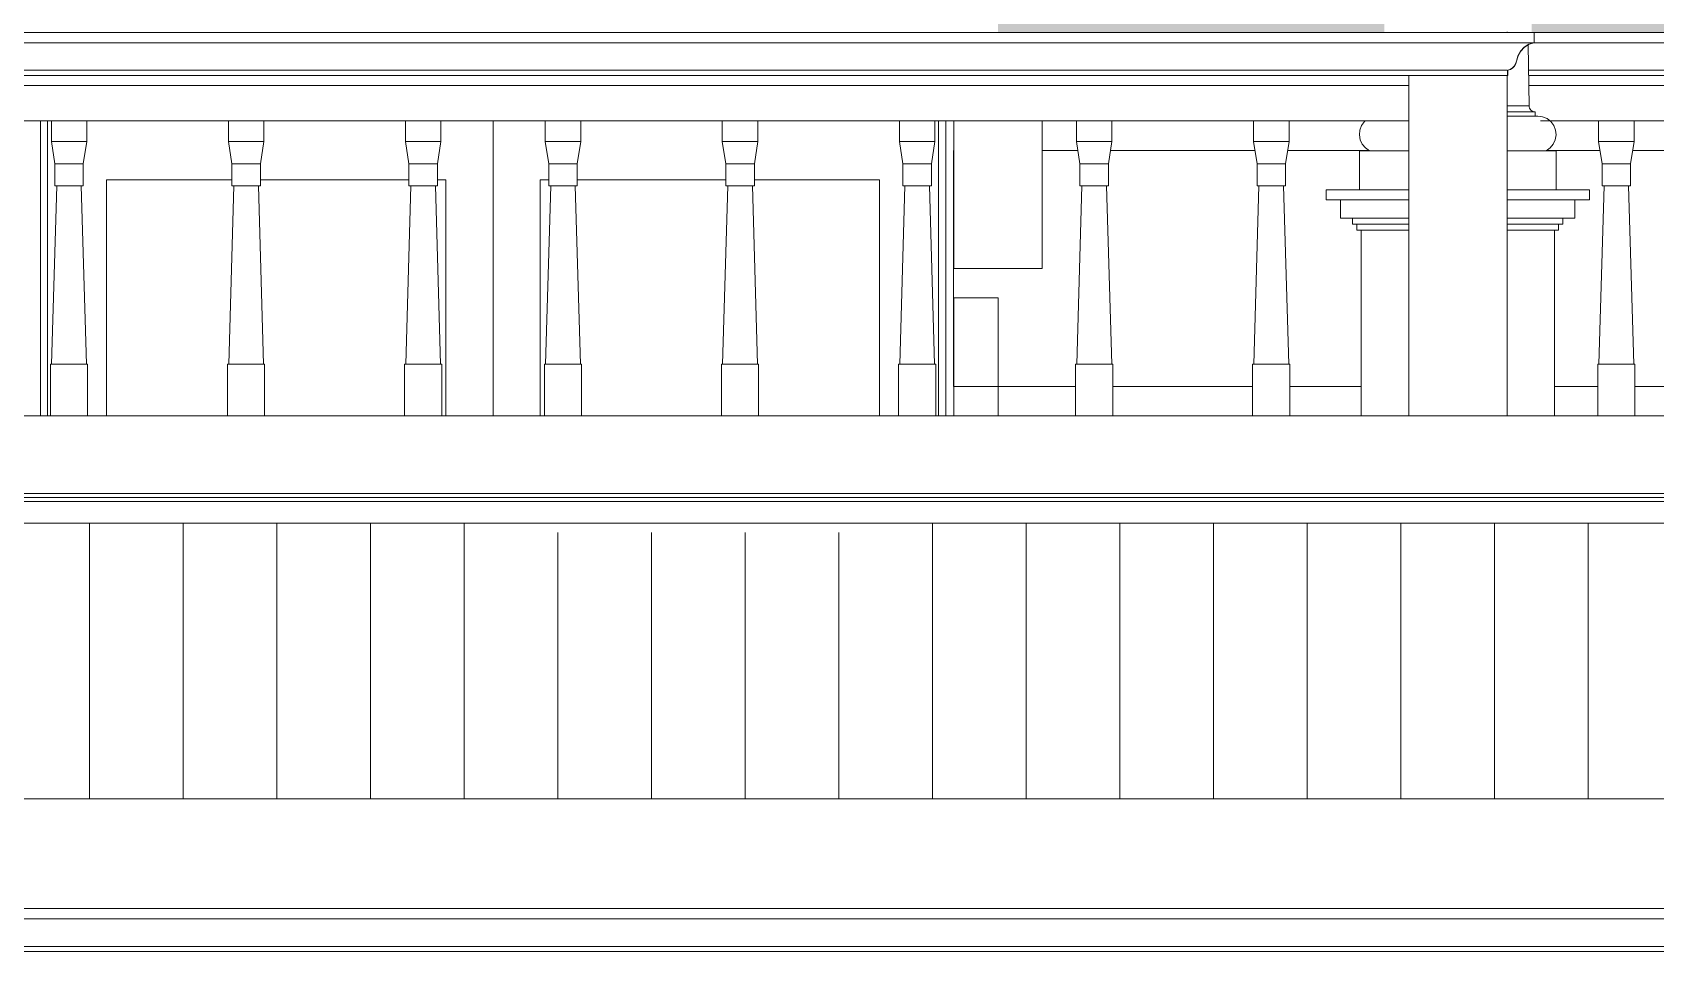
# Model space of a CAD drawing. Header units: millimetres. Extents: x 1177761 to 1329492, y 746793 to 827002.
# Drawn here: x 1199736 to 1202487, y 815017 to 816575 of the extents above; entities that cross this region are included whole.
import ezdxf

# ---------------------------------------------------------------- set-up
doc = ezdxf.new("R2010")
doc.units = ezdxf.units.MM
doc.layers.add('wall', color=5, linetype='Continuous', lineweight=30)

msp = doc.modelspace()

# ---------------------------------------------------------------- hatches: boundary and pattern name
at = {"layer": 'wall', "lineweight": 20, "ltscale": 2}
h = msp.add_hatch(dxfattribs=at)
h.set_pattern_fill('AR18', color=251, scale=20, style=0)
h.set_pattern_definition([(0, (-270908.16, 1431884.34), (100, 64), [192.5, -7.5]), (0, (-271008.16, 1431891.84), (100, 64), [192.5, -7.5]), (90, (-270908.16, 1431884.34), (-100, 64), [-71.5, 56.5]), (90, (-270915.66, 1431884.34), (-100, 64), [-71.5, 56.5])])
h.paths.add_polyline_path([(1203852.2, 817924.8), (1203889.7, 817924.8), (1203889.7, 817974.8), (1203852.2, 817974.8), (1203852.2, 818224.8), (1203889.7, 818224.8), (1203889.7, 818274.8), (1203852.2, 818274.8), (1203852.2, 818424.8), (1203927.2, 818424.8), (1203927.2, 818474.8), (1203878, 818474.8), (1203777.7, 818474.8), (1202649.5, 818474.8), (1202626.6, 818474.8), (1202626.6, 816574.8), (1202724.5, 816574.8), (1202724.5, 816724.8), (1202749.1, 816724.8), (1202749.1, 816774.8), (1202649.5, 816774.8), (1202649.5, 817024.8), (1202749.1, 817024.8), (1202749.1, 817074.8), (1202724.5, 817074.8), (1202724.5, 817324.8), (1202749.1, 817324.8), (1202749.1, 817374.8), (1202649.5, 817374.8), (1202649.5, 817624.8), (1202749.1, 817624.8), (1202749.1, 817674.8), (1202724.5, 817674.8), (1202724.5, 817924.8), (1202749.1, 817924.8), (1202749.1, 817974.8), (1202649.5, 817974.8), (1202649.5, 818224.8), (1202749.1, 818224.8), (1202749.1, 818274.8), (1202724.5, 818274.8), (1202724.5, 818424.8), (1202749.1, 818424.8), (1202749.1, 818449.8), (1203679.1, 818449.8), (1203679.1, 818424.8), (1203704.6, 818424.8), (1203704.6, 818274.8), (1203679.6, 818274.8), (1203679.6, 818224.8), (1203779.6, 818224.8), (1203779.6, 817974.8), (1203679.6, 817974.8), (1203679.6, 817924.8), (1203704.6, 817924.8), (1203704.6, 817674.8), (1203679.6, 817674.8), (1203679.6, 817624.8), (1203779.6, 817624.8), (1203779.6, 817374.8), (1203679.6, 817374.8), (1203679.6, 817324.8), (1203704.6, 817324.8), (1203704.6, 817074.8), (1203679.6, 817074.8), (1203679.6, 817024.8), (1203779.6, 817024.8), (1203779.6, 816774.8), (1203679.6, 816774.8), (1203679.6, 816724.8), (1203704.6, 816724.8), (1203704.6, 816574.8), (1203828, 816574.8), (1203828, 816609.4), (1203852.2, 816609.4), (1203852.2, 816724.8), (1203882.7, 816724.8), (1203889.7, 816726.4), (1203889.7, 816774.8), (1203852.2, 816774.8), (1203852.2, 817024.8), (1203889.7, 817024.8), (1203889.7, 817074.8), (1203852.2, 817074.8), (1203852.2, 817324.8), (1203889.7, 817324.8), (1203889.7, 817374.8), (1203852.2, 817374.8), (1203852.2, 817624.8), (1203889.7, 817624.8), (1203889.7, 817674.8), (1203852.2, 817674.8)])
h.paths.add_polyline_path([(1202626.6, 818474.8), (1202259.7, 818474.8), (1202259.7, 818472.3), (1202264.6, 818471), (1202266.4, 818464.3), (1202261.9, 818459.8), (1202256, 818459.8), (1202256, 818454.3), (1202254.4, 818454.1), (1202252.9, 818453.6), (1202251.5, 818452.9), (1202250.3, 818451.8), (1202249.3, 818450.6), (1202248.6, 818449.1), (1202248.2, 818447.6), (1202248, 818445.9), (1202270.2, 816609.4), (1202276.7, 816609.4), (1202276.7, 816574.8), (1202280.8, 816574.8), (1202626.6, 816574.8)])
h.paths.add_polyline_path([(1202054.8, 818445.9), (1202054.7, 818447.6), (1202054.3, 818449.1), (1202053.5, 818450.6), (1202052.5, 818451.8), (1202051.3, 818452.9), (1202050, 818453.6), (1202048.5, 818454.1), (1202046.9, 818454.3), (1202046.9, 818459.8), (1202040.9, 818459.8), (1202036.5, 818464.3), (1202038.3, 818471), (1202043.2, 818472.3), (1202043.2, 818474.8), (1201676.2, 818474.8), (1201676.2, 816574.8), (1202026.8, 816574.8), (1202026.8, 816609.4), (1202032.6, 816609.4)])
h.paths.add_polyline_path([(1201676.2, 818474.8), (1201447.4, 818474.8), (1199586.2, 818474.8), (1198990.4, 818474.8), (1198990.4, 818472.3), (1198995.4, 818471), (1198997.2, 818464.3), (1198992.7, 818459.8), (1198986.8, 818459.8), (1198986.8, 818454.3), (1198985.2, 818454.1), (1198983.7, 818453.6), (1198982.3, 818452.9), (1198981.1, 818451.8), (1198980.1, 818450.6), (1198979.4, 818449.1), (1198978.9, 818447.6), (1198978.8, 818445.9), (1199001, 816609.4), (1199007.2, 816609.4), (1199007.2, 816574.8), (1199661.2, 816574.8), (1199661.2, 816724.8), (1199686.2, 816724.8), (1199686.2, 816774.8), (1199586.2, 816774.8), (1199586.2, 817024.8), (1199686.2, 817024.8), (1199686.2, 817074.8), (1199661.2, 817074.8), (1199661.2, 817324.8), (1199686.2, 817324.8), (1199686.2, 817374.8), (1199586.2, 817374.8), (1199586.2, 817624.8), (1199686.2, 817624.8), (1199686.2, 817674.8), (1199661.2, 817674.8), (1199661.2, 817924.8), (1199686.2, 817924.8), (1199686.2, 817974.8), (1199586.2, 817974.8), (1199586.2, 818224.8), (1199686.2, 818224.8), (1199686.2, 818274.8), (1199661.2, 818274.8), (1199661.2, 818424.8), (1199736.2, 818424.8), (1199736.2, 818411.8), (1201297.4, 818411.8), (1201297.4, 818424.8), (1201372.4, 818424.8), (1201372.4, 818274.8), (1201347.4, 818274.8), (1201347.4, 818224.8), (1201447.4, 818224.8), (1201447.4, 817974.8), (1201347.4, 817974.8), (1201347.4, 817924.8), (1201372.4, 817924.8), (1201372.4, 817674.8), (1201347.4, 817674.8), (1201347.4, 817624.8), (1201447.4, 817624.8), (1201447.4, 817374.8), (1201347.4, 817374.8), (1201347.4, 817324.8), (1201372.4, 817324.8), (1201372.4, 817074.8), (1201347.4, 817074.8), (1201347.4, 817024.8), (1201447.4, 817024.8), (1201447.4, 816774.8), (1201347.4, 816774.8), (1201347.4, 816724.8), (1201372.4, 816724.8), (1201372.4, 816574.8), (1201676.2, 816574.8)])
h.paths.add_polyline_path([(1198785.6, 818445.9), (1198785.5, 818447.6), (1198785, 818449.1), (1198784.3, 818450.6), (1198783.3, 818451.8), (1198782.1, 818452.9), (1198780.7, 818453.6), (1198779.2, 818454.1), (1198777.7, 818454.3), (1198777.7, 818459.8), (1198771.7, 818459.8), (1198767.2, 818464.3), (1198769.1, 818471), (1198774, 818472.3), (1198774, 818474.8), (1198359.2, 818474.8), (1197279.9, 818474.8), (1197156.4, 818474.8), (1197106.4, 818474.8), (1197106.4, 818424.8), (1197181.2, 818424.8), (1197181.2, 818274.8), (1197143.7, 818274.8), (1197143.7, 818224.8), (1197181.2, 818224.8), (1197181.2, 817974.8), (1197143.7, 817974.8), (1197143.7, 817924.8), (1197181.2, 817924.8), (1197181.2, 817674.8), (1197143.7, 817674.8), (1197143.7, 817624.8), (1197181.2, 817624.8), (1197181.2, 817374.8), (1197143.7, 817374.8), (1197143.7, 817324.8), (1197181.2, 817324.8), (1197181.2, 817074.8), (1197143.7, 817074.8), (1197143.7, 817024.8), (1197181.2, 817024.8), (1197181.2, 816774.8), (1197143.7, 816774.8), (1197143.7, 816726.6), (1197151.5, 816724.8), (1197181.2, 816724.8), (1197181.2, 816609.4), (1197206.2, 816609.4), (1197206.2, 816574.8), (1197354.9, 816574.8), (1197354.9, 816724.8), (1197379.9, 816724.8), (1197379.9, 816774.8), (1197279.9, 816774.8), (1197279.9, 817024.8), (1197379.9, 817024.8), (1197379.9, 817074.8), (1197354.9, 817074.8), (1197354.9, 817324.8), (1197379.9, 817324.8), (1197379.9, 817374.8), (1197279.9, 817374.8), (1197279.9, 817624.8), (1197379.9, 817624.8), (1197379.9, 817674.8), (1197354.9, 817674.8), (1197354.9, 817924.8), (1197379.9, 817924.8), (1197379.9, 817974.8), (1197279.9, 817974.8), (1197279.9, 818224.8), (1197379.9, 818224.8), (1197379.9, 818274.8), (1197354.9, 818274.8), (1197354.9, 818424.8), (1197429.9, 818424.8), (1197429.9, 818411.8), (1198209.2, 818411.8), (1198209.2, 818424.8), (1198284.2, 818424.8), (1198284.2, 818274.8), (1198259.2, 818274.8), (1198259.2, 818224.8), (1198359.2, 818224.8), (1198359.2, 817974.8), (1198259.2, 817974.8), (1198259.2, 817924.8), (1198284.2, 817924.8), (1198284.2, 817674.8), (1198259.2, 817674.8), (1198259.2, 817624.8), (1198359.2, 817624.8), (1198359.2, 817374.8), (1198259.2, 817374.8), (1198259.2, 817324.8), (1198284.2, 817324.8), (1198284.2, 817074.8), (1198259.2, 817074.8), (1198259.2, 817024.8), (1198359.2, 817024.8), (1198359.2, 816774.8), (1198259.2, 816774.8), (1198259.2, 816724.8), (1198284.2, 816724.8), (1198284.2, 816574.8), (1198752.4, 816574.8), (1198752.9, 816574.8), (1198753.8, 816574.8), (1198757.2, 816574.8), (1198757.2, 816609.4), (1198763.4, 816609.4)])
at = {"layer": 'wall', "lineweight": 20, "ltscale": 50}
h = msp.add_hatch(dxfattribs=at)
h.set_pattern_fill('ANSI31', color=250, scale=50, angle=45, style=0)
h.paths.add_polyline_path([(1203900.4, 815574.8), (1203852.2, 815574.8), (1203852.2, 815824.8), (1203889.7, 815824.8), (1203889.7, 815870), (1202567.6, 815870), (1202567.6, 815782.8), (1202567.6, 815777.6), (1202559.7, 815777.6), (1202559.7, 815772.4), (1202552.6, 815771.7), (1202545.9, 815769.5), (1202540.2, 815766), (1202535.8, 815761.5), (1202533, 815756.2), (1202532.1, 815750.6), (1202532.1, 815743.3), (1198501.5, 815743.3), (1198501.5, 815750.6), (1198500.6, 815756.2), (1198497.8, 815761.5), (1198493.4, 815766), (1198487.7, 815769.5), (1198481.1, 815771.7), (1198473.9, 815772.4), (1198473.9, 815777.6), (1198466, 815777.6), (1198466, 815786.7), (1198466, 815786.7), (1198466, 815793.3), (1198466, 815793.3), (1198466, 815870), (1197156.2, 815870), (1197156.2, 815824.8), (1197181.2, 815824.8), (1197181.2, 815574.8), (1197132.8, 815574.8), (1196489.6, 815275.9), (1204548.5, 815275.9)])
h.paths.add_polyline_path([(1201138.7, 815727.5), (1200499.7, 815727.5), (1200499.6, 815743), (1201138.6, 815743)], flags=16)

# ---------------------------------------------------------------- linework, layer by layer
at = {"layer": 'wall', "color": 250, "lineweight": 20, "ltscale": 50}
for p, q in [((1202279.8, 816574.8), (1198753.8, 816574.8)), ((1202279.8, 816557.5), (1198753.8, 816557.5)), ((1202235.1, 816574.8), (1202235.1, 816575.8)), ((1202272, 816554.7), (1202280.8, 816557.5)), ((1202272.5, 816554.7), (1202281.2, 816557.5)), ((1202280.8, 816574.8), (1202279.8, 816574.8)), ((1202281.2, 816574.8), (1202280.8, 816574.8)), ((1202280.8, 816557.5), (1202280.8, 816574.8)), ((1202281.2, 816557.5), (1202280.8, 816557.5)), ((1202281.2, 816557.5), (1202281.2, 816574.8)), ((1203852.2, 816574.8), (1202281.2, 816574.8)), ((1203852.2, 816557.5), (1202281.2, 816557.5)), ((1202250.8, 816526.4), (1202253.3, 816535.2)), ((1202251.2, 816526.4), (1202253.7, 816535.2)), ((1202253.3, 816535.2), (1202257.8, 816543.2)), ((1202253.7, 816535.2), (1202258.3, 816543.2)), ((1202257.8, 816543.2), (1202264.2, 816549.8)), ((1202258.3, 816543.2), (1202264.7, 816549.8)), ((1202264.2, 816549.8), (1202272, 816554.7)), ((1202264.7, 816549.8), (1202272.5, 816554.7)), ((1202270.9, 816553.7), (1202272.2, 816450.5)), ((1202270.9, 816553.7), (1202272.2, 816450.5)), ((1202234.8, 816510.8), (1198798.8, 816510.8)), ((1202235.8, 816510.8), (1202240.2, 816512.2)), ((1202236.2, 816510.8), (1202235.8, 816510.8)), ((1202235.8, 816502.1), (1202235.8, 816510.8)), ((1202236.2, 816510.8), (1202240.6, 816512.2)), ((1202236.2, 816502.1), (1202236.2, 816510.8)), ((1202240.2, 816512.2), (1202244.1, 816514.6)), ((1202240.6, 816512.2), (1202244.5, 816514.6)), ((1202244.1, 816514.6), (1202247.3, 816517.9)), ((1202244.5, 816514.6), (1202247.7, 816517.9)), ((1202247.3, 816517.9), (1202249.5, 816521.9)), ((1202247.7, 816517.9), (1202250, 816521.9)), ((1202249.5, 816521.9), (1202250.8, 816526.4)), ((1202250, 816521.9), (1202251.2, 816526.4)), ((1203852.2, 816510.8), (1202271.4, 816510.8)), ((1202234.8, 816502.1), (1198798.8, 816502.1)), ((1202068.4, 816484.8), (1198965.5, 816484.8)), ((1202068.4, 815924.8), (1202068.4, 816502.1)), ((1202233.9, 816501.9), (1202235.8, 816502.1)), ((1202235.1, 816502), (1202236.2, 816502.1)), ((1202235.1, 815924.8), (1202235.1, 816502.1)), ((1202236.2, 816502.1), (1202235.8, 816502.1)), ((1203852.2, 816502.1), (1202271.5, 816502.1)), ((1203852.2, 816484.8), (1202271.8, 816484.8)), ((1202272.2, 816450.5), (1202235.1, 816450.5)), ((1202239.8, 816450.5), (1202272.2, 816450.5)), ((1202272.2, 816450.5), (1202239.8, 816450.5)), ((1202239.8, 816450.5), (1202272.2, 816450.5)), ((1202272.2, 816450.5), (1202272.4, 816448.5)), ((1202272.2, 816450.5), (1202272.4, 816448.5)), ((1202272.4, 816448.5), (1202273, 816446.5)), ((1202272.4, 816448.5), (1202273, 816446.5)), ((1198965.5, 816424.8), (1202068.4, 816424.8)), ((1199749.8, 815924.8), (1199749.8, 816424.8)), ((1199761.8, 815924.8), (1199761.8, 816424.8)), ((1199768.2, 816424.8), (1199768.2, 816390.1)), ((1199828.4, 816424.8), (1199828.4, 816390.1)), ((1200068.2, 816424.8), (1200068.2, 816390.1)), ((1200128.4, 816424.8), (1200128.4, 816390.1)), ((1200368.2, 816424.8), (1200368.2, 816390.1)), ((1200428.4, 816424.8), (1200428.4, 816390.1)), ((1200516.8, 815924.8), (1200516.8, 816424.8)), ((1200605.2, 816424.8), (1200605.2, 816390.1)), ((1200665.5, 816424.8), (1200665.5, 816390.1)), ((1200905.2, 816424.8), (1200905.2, 816390.1)), ((1200965.5, 816424.8), (1200965.5, 816390.1)), ((1201205.2, 816424.8), (1201205.2, 816390.1)), ((1201265.5, 816424.8), (1201265.5, 816390.1)), ((1201271.8, 816424.8), (1201271.8, 815924.8)), ((1201283.8, 816424.8), (1201283.8, 815924.8)), ((1201297.4, 816174.8), (1201297.4, 816424.8)), ((1201447.4, 816174.8), (1201447.4, 816424.8)), ((1201505.2, 816424.8), (1201505.2, 816390.1)), ((1201565.5, 816424.8), (1201565.5, 816390.1)), ((1201805.2, 816424.8), (1201805.2, 816390.1)), ((1201865.5, 816424.8), (1201865.5, 816390.1)), ((1201993.5, 816423.7), (1201988.6, 816417.1)), ((1201995, 816424.8), (1201993.5, 816423.7)), ((1202282.4, 816440.1), (1202235.1, 816440.1)), ((1202235.1, 816433.2), (1202268.8, 816433.2)), ((1202268.8, 816433.2), (1202235.1, 816433.2)), ((1202247.3, 816440.1), (1202282.4, 816440.1)), ((1202247.3, 816433.2), (1202282.4, 816433.2)), ((1202282.4, 816433.2), (1202247.3, 816433.2)), ((1202268.8, 816433.2), (1202287, 816433.2)), ((1202287, 816433.2), (1202268.8, 816433.2)), ((1202273, 816446.5), (1202273.9, 816444.7)), ((1202273, 816446.5), (1202273.9, 816444.7)), ((1202273.9, 816444.7), (1202275.2, 816443.1)), ((1202273.9, 816444.7), (1202275.2, 816443.1)), ((1202275.2, 816443.1), (1202276.7, 816441.9)), ((1202275.2, 816443.1), (1202276.7, 816441.9)), ((1202276.7, 816441.9), (1202278.5, 816440.9)), ((1202276.7, 816441.9), (1202278.5, 816440.9)), ((1202278.5, 816440.9), (1202280.4, 816440.3)), ((1202278.5, 816440.9), (1202280.4, 816440.3)), ((1202280.4, 816440.3), (1202282.4, 816440.1)), ((1202280.4, 816440.3), (1202282.4, 816440.1)), ((1202282.4, 816440.1), (1202282.4, 816433.2)), ((1202282.4, 816440.1), (1202282.4, 816433.2)), ((1202287, 816433.2), (1202295.2, 816432.1)), ((1202291.8, 816424.8), (1203852.2, 816424.8)), ((1202295.2, 816432.1), (1202302.8, 816428.8)), ((1202302.8, 816428.8), (1202309.3, 816423.7)), ((1202309.3, 816423.7), (1202314.2, 816417.1)), ((1202390, 816424.8), (1202390, 816390.1)), ((1202450.3, 816424.8), (1202450.3, 816390.1)), ((1201985.6, 816409.3), (1201984.8, 816401.1)), ((1201984.8, 816401.1), (1201986.1, 816392.9)), ((1201988.6, 816417.1), (1201985.6, 816409.3)), ((1201986.1, 816392.9), (1201989.6, 816385.4)), ((1202316.7, 816392.9), (1202313.3, 816385.4)), ((1202314.2, 816417.1), (1202317.2, 816409.3)), ((1202318.1, 816401.1), (1202316.7, 816392.9)), ((1202317.2, 816409.3), (1202318.1, 816401.1)), ((1199768.2, 816390.1), (1199768.7, 816390.1)), ((1199768.2, 816390.1), (1199774.2, 816352.4)), ((1199768.7, 816390.1), (1199771.2, 816390.1)), ((1199771.2, 816390.1), (1199775.6, 816390.1)), ((1199775.6, 816390.1), (1199781.5, 816390.1)), ((1199781.5, 816390.1), (1199788.6, 816390.1)), ((1199788.6, 816390.1), (1199796.3, 816390.1)), ((1199796.3, 816390.1), (1199804.2, 816390.1)), ((1199804.2, 816390.1), (1199811.6, 816390.1)), ((1199811.6, 816390.1), (1199818.2, 816390.1)), ((1199818.2, 816390.1), (1199823.4, 816390.1)), ((1199828.4, 816390.1), (1199822.4, 816352.4)), ((1199823.4, 816390.1), (1199826.9, 816390.1)), ((1199826.9, 816390.1), (1199828.4, 816390.1)), ((1200068.2, 816390.1), (1200068.7, 816390.1)), ((1200068.2, 816390.1), (1200074.2, 816352.4)), ((1200068.7, 816390.1), (1200071.2, 816390.1)), ((1200071.2, 816390.1), (1200075.6, 816390.1)), ((1200075.6, 816390.1), (1200081.5, 816390.1)), ((1200081.5, 816390.1), (1200088.6, 816390.1)), ((1200088.6, 816390.1), (1200096.3, 816390.1)), ((1200096.3, 816390.1), (1200104.2, 816390.1)), ((1200104.2, 816390.1), (1200111.6, 816390.1)), ((1200111.6, 816390.1), (1200118.2, 816390.1)), ((1200118.2, 816390.1), (1200123.4, 816390.1)), ((1200128.4, 816390.1), (1200122.4, 816352.4)), ((1200123.4, 816390.1), (1200126.9, 816390.1)), ((1200126.9, 816390.1), (1200128.4, 816390.1)), ((1200368.2, 816390.1), (1200368.7, 816390.1)), ((1200368.2, 816390.1), (1200374.2, 816352.4)), ((1200368.7, 816390.1), (1200371.2, 816390.1)), ((1200371.2, 816390.1), (1200375.6, 816390.1)), ((1200375.6, 816390.1), (1200381.5, 816390.1)), ((1200381.5, 816390.1), (1200388.6, 816390.1)), ((1200388.6, 816390.1), (1200396.3, 816390.1)), ((1200396.3, 816390.1), (1200404.2, 816390.1)), ((1200404.2, 816390.1), (1200411.6, 816390.1)), ((1200411.6, 816390.1), (1200418.2, 816390.1)), ((1200418.2, 816390.1), (1200423.4, 816390.1)), ((1200428.4, 816390.1), (1200422.4, 816352.4)), ((1200423.4, 816390.1), (1200426.9, 816390.1)), ((1200426.9, 816390.1), (1200428.4, 816390.1)), ((1200606.8, 816390.1), (1200605.2, 816390.1)), ((1200605.2, 816390.1), (1200611.3, 816352.4)), ((1200610.3, 816390.1), (1200606.8, 816390.1)), ((1200615.5, 816390.1), (1200610.3, 816390.1)), ((1200622, 816390.1), (1200615.5, 816390.1)), ((1200629.5, 816390.1), (1200622, 816390.1)), ((1200637.3, 816390.1), (1200629.5, 816390.1)), ((1200645.1, 816390.1), (1200637.3, 816390.1)), ((1200652.1, 816390.1), (1200645.1, 816390.1)), ((1200658.1, 816390.1), (1200652.1, 816390.1)), ((1200662.4, 816390.1), (1200658.1, 816390.1)), ((1200665.5, 816390.1), (1200659.5, 816352.4)), ((1200665, 816390.1), (1200662.4, 816390.1)), ((1200665.5, 816390.1), (1200665, 816390.1)), ((1200906.8, 816390.1), (1200905.2, 816390.1)), ((1200905.2, 816390.1), (1200911.3, 816352.4)), ((1200910.3, 816390.1), (1200906.8, 816390.1)), ((1200915.5, 816390.1), (1200910.3, 816390.1)), ((1200922, 816390.1), (1200915.5, 816390.1)), ((1200929.5, 816390.1), (1200922, 816390.1)), ((1200937.3, 816390.1), (1200929.5, 816390.1)), ((1200945.1, 816390.1), (1200937.3, 816390.1)), ((1200952.1, 816390.1), (1200945.1, 816390.1)), ((1200958.1, 816390.1), (1200952.1, 816390.1)), ((1200962.4, 816390.1), (1200958.1, 816390.1)), ((1200965.5, 816390.1), (1200959.5, 816352.4)), ((1200965, 816390.1), (1200962.4, 816390.1)), ((1200965.5, 816390.1), (1200965, 816390.1)), ((1201206.8, 816390.1), (1201205.2, 816390.1)), ((1201205.2, 816390.1), (1201211.3, 816352.4)), ((1201210.3, 816390.1), (1201206.8, 816390.1)), ((1201215.5, 816390.1), (1201210.3, 816390.1)), ((1201222, 816390.1), (1201215.5, 816390.1)), ((1201229.5, 816390.1), (1201222, 816390.1)), ((1201237.3, 816390.1), (1201229.5, 816390.1)), ((1201245.1, 816390.1), (1201237.3, 816390.1)), ((1201252.1, 816390.1), (1201245.1, 816390.1)), ((1201258.1, 816390.1), (1201252.1, 816390.1)), ((1201262.4, 816390.1), (1201258.1, 816390.1)), ((1201265.5, 816390.1), (1201259.5, 816352.4)), ((1201265, 816390.1), (1201262.4, 816390.1)), ((1201265.5, 816390.1), (1201265, 816390.1)), ((1201296.8, 816374.8), (1201296.8, 815974.8)), ((1201297.4, 816374.8), (1201296.8, 816374.8)), ((1201507.7, 816374.8), (1201447.4, 816374.8)), ((1201506.8, 816390.1), (1201505.2, 816390.1)), ((1201505.2, 816390.1), (1201511.3, 816352.4)), ((1201510.3, 816390.1), (1201506.8, 816390.1)), ((1201515.5, 816390.1), (1201510.3, 816390.1)), ((1201522, 816390.1), (1201515.5, 816390.1)), ((1201529.5, 816390.1), (1201522, 816390.1)), ((1201537.3, 816390.1), (1201529.5, 816390.1)), ((1201545.1, 816390.1), (1201537.3, 816390.1)), ((1201552.1, 816390.1), (1201545.1, 816390.1)), ((1201558.1, 816390.1), (1201552.1, 816390.1)), ((1201562.4, 816390.1), (1201558.1, 816390.1)), ((1201565.5, 816390.1), (1201559.5, 816352.4)), ((1201565, 816390.1), (1201562.4, 816390.1)), ((1201807.7, 816374.8), (1201563, 816374.8)), ((1201565.5, 816390.1), (1201565, 816390.1)), ((1201806.8, 816390.1), (1201805.2, 816390.1)), ((1201805.2, 816390.1), (1201811.3, 816352.4)), ((1201810.3, 816390.1), (1201806.8, 816390.1)), ((1201815.5, 816390.1), (1201810.3, 816390.1)), ((1201822, 816390.1), (1201815.5, 816390.1)), ((1201829.5, 816390.1), (1201822, 816390.1)), ((1201837.3, 816390.1), (1201829.5, 816390.1)), ((1201845.1, 816390.1), (1201837.3, 816390.1)), ((1201852.1, 816390.1), (1201845.1, 816390.1)), ((1201858.1, 816390.1), (1201852.1, 816390.1)), ((1201862.4, 816390.1), (1201858.1, 816390.1)), ((1201865.5, 816390.1), (1201859.5, 816352.4)), ((1201865, 816390.1), (1201862.4, 816390.1)), ((1202001, 816374.8), (1201863, 816374.8)), ((1201865.5, 816390.1), (1201865, 816390.1)), ((1201984.8, 816374.3), (1202068.4, 816374.3)), ((1201984.8, 816308.2), (1201984.8, 816374.3)), ((1201984.8, 816308.2), (1201984.8, 816374.3)), ((1202068.4, 816374.3), (1201984.8, 816374.3)), ((1201989.6, 816385.4), (1201994.9, 816379.1)), ((1201994.9, 816379.1), (1202001.7, 816374.3)), ((1202021.8, 816374.3), (1202001.7, 816374.3)), ((1202001.7, 816374.3), (1202021.8, 816374.3)), ((1202068.4, 816374.3), (1202021.8, 816374.3)), ((1202021.8, 816374.3), (1202068.4, 816374.3)), ((1202318.1, 816374.3), (1202235.1, 816374.3)), ((1202235.1, 816374.3), (1202281.1, 816374.3)), ((1202281.1, 816374.3), (1202235.1, 816374.3)), ((1202235.1, 816374.3), (1202318.1, 816374.3)), ((1202281.1, 816374.3), (1202301.2, 816374.3)), ((1202301.2, 816374.3), (1202281.1, 816374.3)), ((1202308, 816379.1), (1202301.2, 816374.3)), ((1202392.5, 816374.8), (1202301.8, 816374.8)), ((1202313.3, 816385.4), (1202308, 816379.1)), ((1202318.1, 816308.2), (1202318.1, 816374.3)), ((1202318.1, 816308.2), (1202318.1, 816374.3)), ((1202391.6, 816390.1), (1202390, 816390.1)), ((1202390, 816390.1), (1202396.1, 816352.4)), ((1202395.1, 816390.1), (1202391.6, 816390.1)), ((1202400.3, 816390.1), (1202395.1, 816390.1)), ((1202406.8, 816390.1), (1202400.3, 816390.1)), ((1202414.3, 816390.1), (1202406.8, 816390.1)), ((1202422.1, 816390.1), (1202414.3, 816390.1)), ((1202429.9, 816390.1), (1202422.1, 816390.1)), ((1202436.9, 816390.1), (1202429.9, 816390.1)), ((1202442.9, 816390.1), (1202436.9, 816390.1)), ((1202447.2, 816390.1), (1202442.9, 816390.1)), ((1202450.3, 816390.1), (1202444.3, 816352.4)), ((1202449.8, 816390.1), (1202447.2, 816390.1)), ((1202692.5, 816374.8), (1202447.8, 816374.8)), ((1202450.3, 816390.1), (1202449.8, 816390.1)), ((1199774.2, 816352.4), (1199774.6, 816352.4)), ((1199774.2, 816352.4), (1199774.2, 816314.7)), ((1199774.6, 816352.4), (1199776.6, 816352.4)), ((1199776.6, 816352.4), (1199780.1, 816352.4)), ((1199780.1, 816352.4), (1199784.9, 816352.4)), ((1199784.9, 816352.4), (1199790.5, 816352.4)), ((1199790.5, 816352.4), (1199796.7, 816352.4)), ((1199796.7, 816352.4), (1199803, 816352.4)), ((1199803, 816352.4), (1199809, 816352.4)), ((1199809, 816352.4), (1199814.2, 816352.4)), ((1199814.2, 816352.4), (1199818.4, 816352.4)), ((1199818.4, 816352.4), (1199821.1, 816352.4)), ((1199821.1, 816352.4), (1199822.4, 816352.4)), ((1199822.4, 816352.4), (1199822.4, 816314.7)), ((1200074.2, 816352.4), (1200074.6, 816352.4)), ((1200074.2, 816352.4), (1200074.2, 816314.7)), ((1200074.6, 816352.4), (1200076.6, 816352.4)), ((1200076.6, 816352.4), (1200080.1, 816352.4)), ((1200080.1, 816352.4), (1200084.9, 816352.4)), ((1200084.9, 816352.4), (1200090.5, 816352.4)), ((1200090.5, 816352.4), (1200096.7, 816352.4)), ((1200096.7, 816352.4), (1200103, 816352.4)), ((1200103, 816352.4), (1200109, 816352.4)), ((1200109, 816352.4), (1200114.2, 816352.4)), ((1200114.2, 816352.4), (1200118.4, 816352.4)), ((1200118.4, 816352.4), (1200121.1, 816352.4)), ((1200121.1, 816352.4), (1200122.4, 816352.4)), ((1200122.4, 816352.4), (1200122.4, 816314.7)), ((1200374.2, 816352.4), (1200374.6, 816352.4)), ((1200374.2, 816352.4), (1200374.2, 816314.7)), ((1200374.6, 816352.4), (1200376.6, 816352.4)), ((1200376.6, 816352.4), (1200380.1, 816352.4)), ((1200380.1, 816352.4), (1200384.9, 816352.4)), ((1200384.9, 816352.4), (1200390.5, 816352.4)), ((1200390.5, 816352.4), (1200396.7, 816352.4)), ((1200396.7, 816352.4), (1200403, 816352.4)), ((1200403, 816352.4), (1200409, 816352.4)), ((1200409, 816352.4), (1200414.2, 816352.4)), ((1200414.2, 816352.4), (1200418.4, 816352.4)), ((1200418.4, 816352.4), (1200421.1, 816352.4)), ((1200421.1, 816352.4), (1200422.4, 816352.4)), ((1200422.4, 816352.4), (1200422.4, 816314.7)), ((1200612.5, 816352.4), (1200611.3, 816352.4)), ((1200611.3, 816352.4), (1200611.3, 816314.7)), ((1200615.3, 816352.4), (1200612.5, 816352.4)), ((1200619.4, 816352.4), (1200615.3, 816352.4)), ((1200624.7, 816352.4), (1200619.4, 816352.4)), ((1200630.6, 816352.4), (1200624.7, 816352.4)), ((1200636.9, 816352.4), (1200630.6, 816352.4)), ((1200643.1, 816352.4), (1200636.9, 816352.4)), ((1200648.8, 816352.4), (1200643.1, 816352.4)), ((1200653.5, 816352.4), (1200648.8, 816352.4)), ((1200657, 816352.4), (1200653.5, 816352.4)), ((1200659, 816352.4), (1200657, 816352.4)), ((1200659.5, 816352.4), (1200659, 816352.4)), ((1200659.5, 816352.4), (1200659.5, 816314.7)), ((1200912.5, 816352.4), (1200911.3, 816352.4)), ((1200911.3, 816352.4), (1200911.3, 816314.7)), ((1200915.3, 816352.4), (1200912.5, 816352.4)), ((1200919.4, 816352.4), (1200915.3, 816352.4)), ((1200924.7, 816352.4), (1200919.4, 816352.4)), ((1200930.6, 816352.4), (1200924.7, 816352.4)), ((1200936.9, 816352.4), (1200930.6, 816352.4)), ((1200943.1, 816352.4), (1200936.9, 816352.4)), ((1200948.8, 816352.4), (1200943.1, 816352.4)), ((1200953.5, 816352.4), (1200948.8, 816352.4)), ((1200957, 816352.4), (1200953.5, 816352.4)), ((1200959, 816352.4), (1200957, 816352.4)), ((1200959.5, 816352.4), (1200959, 816352.4)), ((1200959.5, 816352.4), (1200959.5, 816314.7)), ((1201212.5, 816352.4), (1201211.3, 816352.4)), ((1201211.3, 816352.4), (1201211.3, 816314.7)), ((1201215.3, 816352.4), (1201212.5, 816352.4)), ((1201219.4, 816352.4), (1201215.3, 816352.4)), ((1201224.7, 816352.4), (1201219.4, 816352.4)), ((1201230.6, 816352.4), (1201224.7, 816352.4)), ((1201236.9, 816352.4), (1201230.6, 816352.4)), ((1201243.1, 816352.4), (1201236.9, 816352.4)), ((1201248.8, 816352.4), (1201243.1, 816352.4)), ((1201253.5, 816352.4), (1201248.8, 816352.4)), ((1201257, 816352.4), (1201253.5, 816352.4)), ((1201259, 816352.4), (1201257, 816352.4)), ((1201259.5, 816352.4), (1201259, 816352.4)), ((1201259.5, 816352.4), (1201259.5, 816314.7)), ((1201512.5, 816352.4), (1201511.3, 816352.4)), ((1201511.3, 816352.4), (1201511.3, 816314.7)), ((1201515.3, 816352.4), (1201512.5, 816352.4)), ((1201519.4, 816352.4), (1201515.3, 816352.4)), ((1201524.7, 816352.4), (1201519.4, 816352.4)), ((1201530.6, 816352.4), (1201524.7, 816352.4)), ((1201536.9, 816352.4), (1201530.6, 816352.4)), ((1201543.1, 816352.4), (1201536.9, 816352.4)), ((1201548.8, 816352.4), (1201543.1, 816352.4)), ((1201553.5, 816352.4), (1201548.8, 816352.4)), ((1201557, 816352.4), (1201553.5, 816352.4)), ((1201559, 816352.4), (1201557, 816352.4)), ((1201559.5, 816352.4), (1201559, 816352.4)), ((1201559.5, 816352.4), (1201559.5, 816314.7)), ((1201812.5, 816352.4), (1201811.3, 816352.4)), ((1201811.3, 816352.4), (1201811.3, 816314.7)), ((1201815.3, 816352.4), (1201812.5, 816352.4)), ((1201819.4, 816352.4), (1201815.3, 816352.4)), ((1201824.7, 816352.4), (1201819.4, 816352.4)), ((1201830.6, 816352.4), (1201824.7, 816352.4)), ((1201836.9, 816352.4), (1201830.6, 816352.4)), ((1201843.1, 816352.4), (1201836.9, 816352.4)), ((1201848.8, 816352.4), (1201843.1, 816352.4)), ((1201853.5, 816352.4), (1201848.8, 816352.4)), ((1201857, 816352.4), (1201853.5, 816352.4)), ((1201859, 816352.4), (1201857, 816352.4)), ((1201859.5, 816352.4), (1201859, 816352.4)), ((1201859.5, 816352.4), (1201859.5, 816314.7)), ((1202397.3, 816352.4), (1202396.1, 816352.4)), ((1202396.1, 816352.4), (1202396.1, 816314.7)), ((1202400.1, 816352.4), (1202397.3, 816352.4)), ((1202404.2, 816352.4), (1202400.1, 816352.4)), ((1202409.5, 816352.4), (1202404.2, 816352.4)), ((1202415.4, 816352.4), (1202409.5, 816352.4)), ((1202421.7, 816352.4), (1202415.4, 816352.4)), ((1202427.9, 816352.4), (1202421.7, 816352.4)), ((1202433.6, 816352.4), (1202427.9, 816352.4)), ((1202438.3, 816352.4), (1202433.6, 816352.4)), ((1202441.8, 816352.4), (1202438.3, 816352.4)), ((1202443.8, 816352.4), (1202441.8, 816352.4)), ((1202444.3, 816352.4), (1202443.8, 816352.4)), ((1202444.3, 816352.4), (1202444.3, 816314.7)), ((1199777.6, 816314.7), (1199768.7, 816012.8)), ((1199774.2, 816314.7), (1199774.6, 816314.7)), ((1199774.6, 816314.7), (1199776.6, 816314.7)), ((1199776.6, 816314.7), (1199780.1, 816314.7)), ((1199780.1, 816314.7), (1199784.9, 816314.7)), ((1199784.9, 816314.7), (1199790.5, 816314.7)), ((1199790.5, 816314.7), (1199796.7, 816314.7)), ((1199796.7, 816314.7), (1199803, 816314.7)), ((1199803, 816314.7), (1199809, 816314.7)), ((1199809, 816314.7), (1199814.2, 816314.7)), ((1199814.2, 816314.7), (1199818.4, 816314.7)), ((1199818.4, 816314.7), (1199821.1, 816314.7)), ((1199819, 816314.7), (1199827.9, 816012.8)), ((1199821.1, 816314.7), (1199822.4, 816314.7)), ((1199861.8, 815924.8), (1199861.8, 816324.8)), ((1199861.8, 816324.8), (1200074.2, 816324.8)), ((1200077.6, 816314.7), (1200068.7, 816012.8)), ((1200074.2, 816314.7), (1200074.6, 816314.7)), ((1200074.6, 816314.7), (1200076.6, 816314.7)), ((1200076.6, 816314.7), (1200080.1, 816314.7)), ((1200080.1, 816314.7), (1200084.9, 816314.7)), ((1200084.9, 816314.7), (1200090.5, 816314.7)), ((1200090.5, 816314.7), (1200096.7, 816314.7)), ((1200096.7, 816314.7), (1200103, 816314.7)), ((1200103, 816314.7), (1200109, 816314.7)), ((1200109, 816314.7), (1200114.2, 816314.7)), ((1200114.2, 816314.7), (1200118.4, 816314.7)), ((1200118.4, 816314.7), (1200121.1, 816314.7)), ((1200119, 816314.7), (1200127.9, 816012.8)), ((1200121.1, 816314.7), (1200122.4, 816314.7)), ((1200122.4, 816324.8), (1200374.2, 816324.8)), ((1200377.6, 816314.7), (1200368.7, 816012.8)), ((1200374.2, 816314.7), (1200374.6, 816314.7)), ((1200374.6, 816314.7), (1200376.6, 816314.7)), ((1200376.6, 816314.7), (1200380.1, 816314.7)), ((1200380.1, 816314.7), (1200384.9, 816314.7)), ((1200384.9, 816314.7), (1200390.5, 816314.7)), ((1200390.5, 816314.7), (1200396.7, 816314.7)), ((1200396.7, 816314.7), (1200403, 816314.7)), ((1200403, 816314.7), (1200409, 816314.7)), ((1200409, 816314.7), (1200414.2, 816314.7)), ((1200414.2, 816314.7), (1200418.4, 816314.7)), ((1200418.4, 816314.7), (1200421.1, 816314.7)), ((1200419, 816314.7), (1200427.9, 816012.8)), ((1200421.1, 816314.7), (1200422.4, 816314.7)), ((1200422.4, 816324.8), (1200436.8, 816324.8)), ((1200436.8, 816324.8), (1200436.8, 815924.8)), ((1200611.3, 816324.8), (1200596.8, 816324.8)), ((1200596.8, 816324.8), (1200596.8, 815924.8)), ((1200614.6, 816314.7), (1200605.8, 816012.8)), ((1200612.5, 816314.7), (1200611.3, 816314.7)), ((1200615.3, 816314.7), (1200612.5, 816314.7)), ((1200619.4, 816314.7), (1200615.3, 816314.7)), ((1200624.7, 816314.7), (1200619.4, 816314.7)), ((1200630.6, 816314.7), (1200624.7, 816314.7)), ((1200636.9, 816314.7), (1200630.6, 816314.7)), ((1200643.1, 816314.7), (1200636.9, 816314.7)), ((1200648.8, 816314.7), (1200643.1, 816314.7)), ((1200653.5, 816314.7), (1200648.8, 816314.7)), ((1200657, 816314.7), (1200653.5, 816314.7)), ((1200656.1, 816314.7), (1200665, 816012.8)), ((1200659, 816314.7), (1200657, 816314.7)), ((1200659.5, 816314.7), (1200659, 816314.7)), ((1200911.3, 816324.8), (1200659.5, 816324.8)), ((1200914.6, 816314.7), (1200905.8, 816012.8)), ((1200912.5, 816314.7), (1200911.3, 816314.7)), ((1200915.3, 816314.7), (1200912.5, 816314.7)), ((1200919.4, 816314.7), (1200915.3, 816314.7)), ((1200924.7, 816314.7), (1200919.4, 816314.7)), ((1200930.6, 816314.7), (1200924.7, 816314.7)), ((1200936.9, 816314.7), (1200930.6, 816314.7)), ((1200943.1, 816314.7), (1200936.9, 816314.7)), ((1200948.8, 816314.7), (1200943.1, 816314.7)), ((1200953.5, 816314.7), (1200948.8, 816314.7)), ((1200957, 816314.7), (1200953.5, 816314.7)), ((1200956.1, 816314.7), (1200965, 816012.8)), ((1200959, 816314.7), (1200957, 816314.7)), ((1200959.5, 816314.7), (1200959, 816314.7)), ((1201171.8, 816324.8), (1200959.5, 816324.8)), ((1201171.8, 815924.8), (1201171.8, 816324.8)), ((1201214.6, 816314.7), (1201205.8, 816012.8)), ((1201212.5, 816314.7), (1201211.3, 816314.7)), ((1201215.3, 816314.7), (1201212.5, 816314.7)), ((1201219.4, 816314.7), (1201215.3, 816314.7)), ((1201224.7, 816314.7), (1201219.4, 816314.7)), ((1201230.6, 816314.7), (1201224.7, 816314.7)), ((1201236.9, 816314.7), (1201230.6, 816314.7)), ((1201243.1, 816314.7), (1201236.9, 816314.7)), ((1201248.8, 816314.7), (1201243.1, 816314.7)), ((1201253.5, 816314.7), (1201248.8, 816314.7)), ((1201257, 816314.7), (1201253.5, 816314.7)), ((1201256.1, 816314.7), (1201265, 816012.8)), ((1201259, 816314.7), (1201257, 816314.7)), ((1201259.5, 816314.7), (1201259, 816314.7)), ((1201514.6, 816314.7), (1201505.8, 816012.8)), ((1201512.5, 816314.7), (1201511.3, 816314.7)), ((1201515.3, 816314.7), (1201512.5, 816314.7)), ((1201519.4, 816314.7), (1201515.3, 816314.7)), ((1201524.7, 816314.7), (1201519.4, 816314.7)), ((1201530.6, 816314.7), (1201524.7, 816314.7)), ((1201536.9, 816314.7), (1201530.6, 816314.7)), ((1201543.1, 816314.7), (1201536.9, 816314.7)), ((1201548.8, 816314.7), (1201543.1, 816314.7)), ((1201553.5, 816314.7), (1201548.8, 816314.7)), ((1201557, 816314.7), (1201553.5, 816314.7)), ((1201556.1, 816314.7), (1201565, 816012.8)), ((1201559, 816314.7), (1201557, 816314.7)), ((1201559.5, 816314.7), (1201559, 816314.7)), ((1201814.6, 816314.7), (1201805.8, 816012.8)), ((1201812.5, 816314.7), (1201811.3, 816314.7)), ((1201815.3, 816314.7), (1201812.5, 816314.7)), ((1201819.4, 816314.7), (1201815.3, 816314.7)), ((1201824.7, 816314.7), (1201819.4, 816314.7)), ((1201830.6, 816314.7), (1201824.7, 816314.7)), ((1201836.9, 816314.7), (1201830.6, 816314.7)), ((1201843.1, 816314.7), (1201836.9, 816314.7)), ((1201848.8, 816314.7), (1201843.1, 816314.7)), ((1201853.5, 816314.7), (1201848.8, 816314.7)), ((1201857, 816314.7), (1201853.5, 816314.7)), ((1201856.1, 816314.7), (1201865, 816012.8)), ((1201859, 816314.7), (1201857, 816314.7)), ((1201859.5, 816314.7), (1201859, 816314.7)), ((1202399.4, 816314.7), (1202390.6, 816012.8)), ((1202397.3, 816314.7), (1202396.1, 816314.7)), ((1202400.1, 816314.7), (1202397.3, 816314.7)), ((1202404.2, 816314.7), (1202400.1, 816314.7)), ((1202409.5, 816314.7), (1202404.2, 816314.7)), ((1202415.4, 816314.7), (1202409.5, 816314.7)), ((1202421.7, 816314.7), (1202415.4, 816314.7)), ((1202427.9, 816314.7), (1202421.7, 816314.7)), ((1202433.6, 816314.7), (1202427.9, 816314.7)), ((1202438.3, 816314.7), (1202433.6, 816314.7)), ((1202441.8, 816314.7), (1202438.3, 816314.7)), ((1202440.9, 816314.7), (1202449.8, 816012.8)), ((1202443.8, 816314.7), (1202441.8, 816314.7)), ((1202444.3, 816314.7), (1202443.8, 816314.7)), ((1201928.2, 816308.2), (1202068.4, 816308.2)), ((1201928.2, 816291), (1201928.2, 816308.2)), ((1201928.2, 816291), (1201928.2, 816308.2)), ((1202068.4, 816308.2), (1201928.2, 816308.2)), ((1201928.2, 816291), (1202068.4, 816291)), ((1202068.4, 816291), (1201928.2, 816291)), ((1201952.8, 816291), (1202068.4, 816291)), ((1201952.8, 816260.1), (1201952.8, 816291)), ((1201952.8, 816260.1), (1201952.8, 816291)), ((1202068.4, 816291), (1201952.8, 816291)), ((1201984.8, 816308.2), (1202068.4, 816308.2)), ((1202068.4, 816308.2), (1201984.8, 816308.2)), ((1202374.6, 816308.2), (1202235.1, 816308.2)), ((1202318.1, 816308.2), (1202235.1, 816308.2)), ((1202235.1, 816308.2), (1202318.1, 816308.2)), ((1202235.1, 816308.2), (1202374.6, 816308.2)), ((1202350.1, 816291), (1202235.1, 816291)), ((1202374.6, 816291), (1202235.1, 816291)), ((1202235.1, 816291), (1202374.6, 816291)), ((1202235.1, 816291), (1202350.1, 816291)), ((1202350.1, 816260.1), (1202350.1, 816291)), ((1202350.1, 816260.1), (1202350.1, 816291)), ((1202374.6, 816291), (1202374.6, 816308.2)), ((1202374.6, 816291), (1202374.6, 816308.2)), ((1201952.8, 816260.1), (1202068.4, 816260.1)), ((1202068.4, 816260.1), (1201952.8, 816260.1)), ((1201973.3, 816260.1), (1202068.4, 816260.1)), ((1201973.3, 816249.8), (1201973.3, 816260.1)), ((1201973.3, 816249.8), (1201973.3, 816260.1)), ((1202068.4, 816260.1), (1201973.3, 816260.1)), ((1202329.6, 816260.1), (1202235.1, 816260.1)), ((1202350.1, 816260.1), (1202235.1, 816260.1)), ((1202235.1, 816260.1), (1202350.1, 816260.1)), ((1202235.1, 816260.1), (1202329.6, 816260.1)), ((1202329.6, 816249.8), (1202329.6, 816260.1)), ((1202329.6, 816249.8), (1202329.6, 816260.1)), ((1201973.3, 816249.8), (1202068.4, 816249.8)), ((1202068.4, 816249.8), (1201973.3, 816249.8)), ((1201980.4, 816249.8), (1202068.4, 816249.8)), ((1201980.4, 816239.5), (1201980.4, 816249.8)), ((1201980.4, 816239.5), (1201980.4, 816249.8)), ((1202068.4, 816249.8), (1201980.4, 816249.8)), ((1201980.4, 816239.5), (1202068.4, 816239.5)), ((1202068.4, 816239.5), (1201980.4, 816239.5)), ((1201987.6, 816239.5), (1202068.4, 816239.5)), ((1201987.6, 815924.8), (1201987.6, 816239.5)), ((1201987.6, 815924.8), (1201987.6, 816239.5)), ((1202068.4, 816239.5), (1201987.6, 816239.5)), ((1202322.4, 816249.8), (1202235.1, 816249.8)), ((1202329.6, 816249.8), (1202235.1, 816249.8)), ((1202235.1, 816249.8), (1202329.6, 816249.8)), ((1202235.1, 816249.8), (1202322.4, 816249.8)), ((1202315.3, 816239.5), (1202235.1, 816239.5)), ((1202322.4, 816239.5), (1202235.1, 816239.5)), ((1202235.1, 816239.5), (1202322.4, 816239.5)), ((1202235.1, 816239.5), (1202315.3, 816239.5)), ((1202315.3, 815924.8), (1202315.3, 816239.5)), ((1202322.4, 816239.5), (1202322.4, 816249.8)), ((1202322.4, 816239.5), (1202322.4, 816249.8)), ((1201447.4, 816174.8), (1201297.4, 816174.8)), ((1201372.4, 816124.8), (1201297.4, 816124.8)), ((1201297.4, 815924.8), (1201297.4, 816124.8)), ((1201372.4, 815924.8), (1201372.4, 816124.8)), ((1199766.8, 816012.8), (1199766.8, 815924.8)), ((1199766.8, 816012.8), (1199829.7, 816012.8)), ((1199829.7, 816012.8), (1199829.7, 815924.8)), ((1200066.8, 816012.8), (1200066.8, 815924.8)), ((1200066.8, 816012.8), (1200129.7, 816012.8)), ((1200129.7, 816012.8), (1200129.7, 815924.8)), ((1200366.8, 816012.8), (1200366.8, 815924.8)), ((1200366.8, 816012.8), (1200429.7, 816012.8)), ((1200429.7, 816012.8), (1200429.7, 815924.8)), ((1200603.9, 816012.8), (1200603.9, 815924.8)), ((1200666.8, 816012.8), (1200603.9, 816012.8)), ((1200666.8, 816012.8), (1200666.8, 815924.8)), ((1200903.9, 816012.8), (1200903.9, 815924.8)), ((1200966.8, 816012.8), (1200903.9, 816012.8)), ((1200966.8, 816012.8), (1200966.8, 815924.8)), ((1201203.9, 816012.8), (1201203.9, 815924.8)), ((1201266.8, 816012.8), (1201203.9, 816012.8)), ((1201266.8, 816012.8), (1201266.8, 815924.8)), ((1201503.9, 816012.8), (1201503.9, 815924.8)), ((1201566.8, 816012.8), (1201503.9, 816012.8)), ((1201566.8, 816012.8), (1201566.8, 815924.8)), ((1201803.9, 816012.8), (1201803.9, 815924.8)), ((1201866.8, 816012.8), (1201803.9, 816012.8)), ((1201866.8, 816012.8), (1201866.8, 815924.8)), ((1202388.7, 816012.8), (1202388.7, 815924.8)), ((1202451.6, 816012.8), (1202388.7, 816012.8)), ((1202451.6, 816012.8), (1202451.6, 815924.8)), ((1201296.8, 815974.8), (1201503.9, 815974.8)), ((1201566.8, 815974.8), (1201803.9, 815974.8)), ((1201866.8, 815974.8), (1201987.6, 815974.8)), ((1202315.3, 815974.8), (1202388.7, 815974.8)), ((1202451.6, 815974.8), (1202688.7, 815974.8)), ((1202315.3, 815924.8), (1198718.4, 815924.8)), ((1202315.3, 815924.8), (1203852.2, 815924.8)), ((1202567.6, 815793.3), (1198466, 815793.3)), ((1202567.6, 815786.7), (1198466, 815786.7)), ((1202567.6, 815780.1), (1198466, 815780.1)), ((1202532.1, 815743.3), (1198501.5, 815743.3)), ((1202532.1, 815743.3), (1198501.5, 815743.3)), ((1202258.6, 815743.3), (1198512.1, 815742.7)), ((1196489.6, 815275.9), (1204548.5, 815275.9))]:
    msp.add_line(p, q, dxfattribs=at)
for points in [[(1204550.2, 815275.9), (1196488, 815275.9)], [(1195337, 815072.5), (1205696.6, 815072.5)], [(1205696.4, 815089.8), (1195337.2, 815089.8)], [(1205715.1, 815025.8), (1195318.6, 815025.8)], [(1195318.4, 815017.1), (1205715.3, 815017.1)]]:
    msp.add_lwpolyline(points, dxfattribs=at)

doc.saveas('drawing.dxf')
